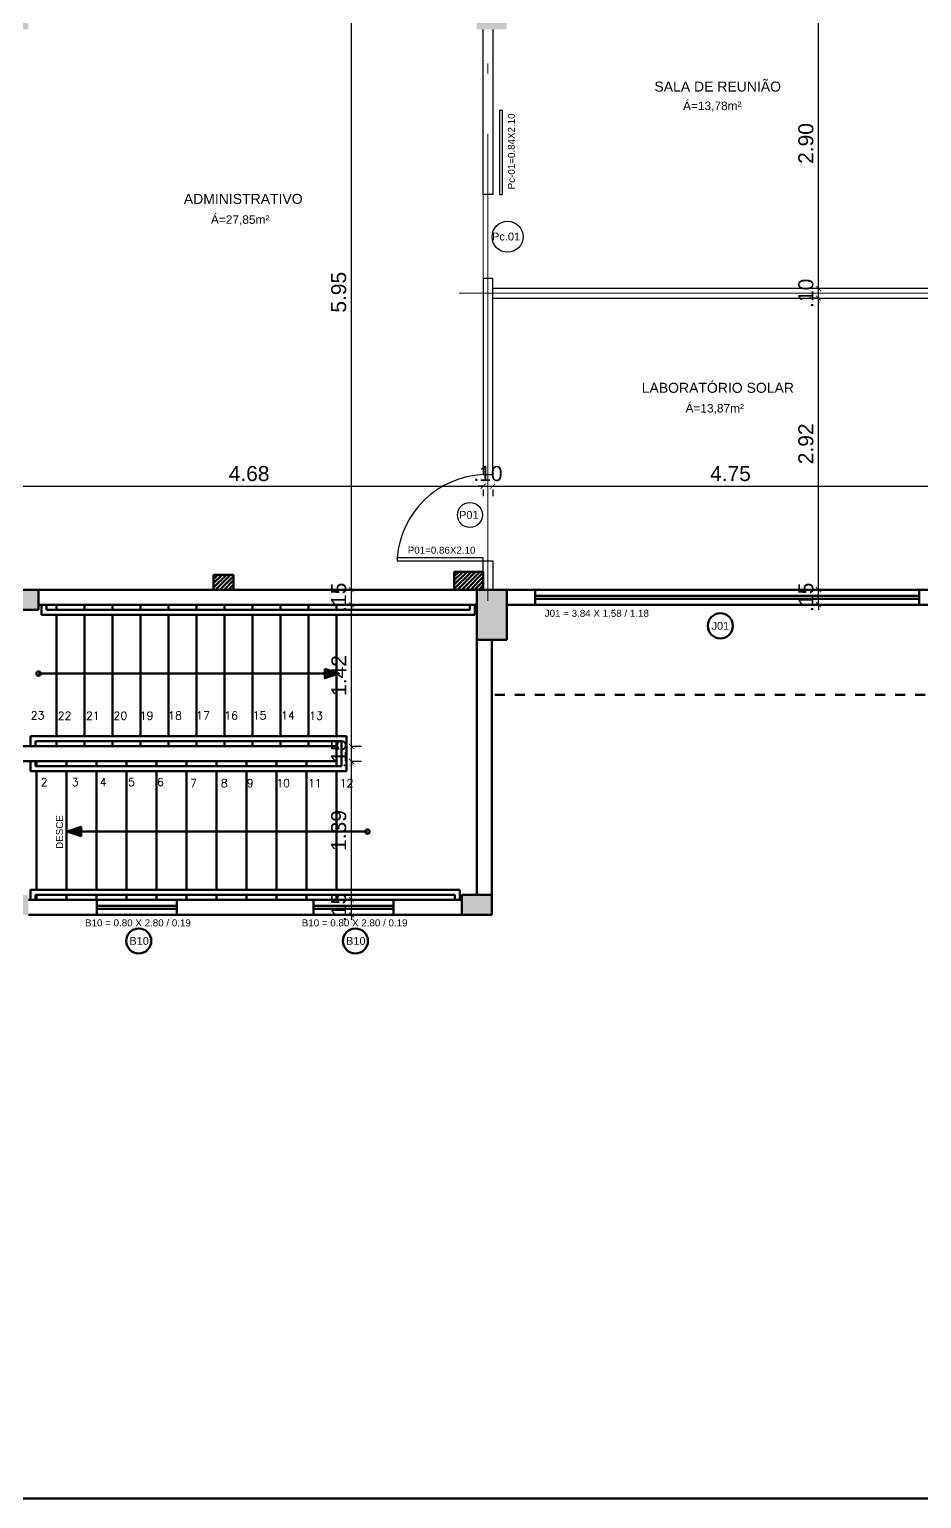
# Model space of a CAD drawing. Header units: metres. Extents: x -15851 to -15710, y 6781 to 6850.
# Drawn here: x -15734.55 to -15725.64, y 6781.3 to 6795.99 of the extents above; entities that cross this region are included whole.
import ezdxf

# ---------------------------------------------------------------- set-up
doc = ezdxf.new("R2010")
doc.units = ezdxf.units.M
doc.linetypes.add('ACAD_ISO06W100', pattern=[36, 24, -3, 0, -3, 0, -3, 0, -3])
doc.linetypes.add('HIDDEN', pattern=[0.375, 0.25, -0.125])
for name, color, linetype in [('ARCO', 1, 'Continuous'), ('Divisórias de Gesso Acartonado', 42, 'Continuous'), ('ESQUADRIAS', 2, 'Continuous'), ('Texto Esquadrias', 7, 'Continuous')]:
    doc.layers.add(name, color=color, linetype=linetype)
for name, color, linetype, lineweight in [('cota', 18, 'Continuous', 9), ('Eixo', 1, 'ACAD_ISO06W100', 0), ('parede', 8, 'Continuous', 80), ('PISO', 8, 'Continuous', 13)]:
    doc.layers.add(name, color=color, linetype=linetype, lineweight=lineweight)
doc.styles.add('AMBI', font='arial.ttf')
doc.styles.add('arial', font='arial.ttf')
doc.styles.add('romans', font='romans.shx')
doc.dimstyles.new('1-50', dxfattribs={"dimtxt": 0.15, "dimasz": 0.05, "dimexe": 0.1, "dimexo": 0.15, "dimgap": 0.05, "dimtad": 1, "dimzin": 4, "dimdsep": 46, "dimtxsty": 'arial', "dimblk": 'ARCHTICK', "dimcen": 0, "dimdle": 0.08, "dimclrd": 256, "dimclre": 256, "dimclrt": 256, "dimadec": 1, "dimazin": 0, "dimtfac": 1, "dimtix": 1, "dimtmove": 0, "dimatfit": 0, "dimldrblk": 'ARCHTICK', "dimfxl": 1, "dimtolj": 1, "dimarcsym": 0})

# ---------------------------------------------------------------- blocks, each defined once
blk = doc.blocks.new('asdf')
at = {"layer": 'parede'}
h = blk.add_hatch(color=256, dxfattribs=at)
h.paths.add_polyline_path([(-15936.644, 6790.387), (-15936.944, 6790.387), (-15936.944, 6789.887), (-15936.644, 6789.887)])
h.paths.add_polyline_path([(-15936.644, 6796.487), (-15936.944, 6796.487), (-15936.944, 6795.987), (-15936.644, 6795.987)])
h.paths.add_polyline_path([(-15936.644, 6802.717), (-15936.944, 6802.717), (-15936.944, 6802.217), (-15936.644, 6802.217)])
h.paths.add_polyline_path([(-15941.424, 6802.717), (-15941.724, 6802.717), (-15941.724, 6802.217), (-15941.424, 6802.217)])
h.paths.add_polyline_path([(-15941.424, 6796.487), (-15941.724, 6796.487), (-15941.724, 6795.987), (-15941.424, 6795.987)])
h.paths.add_polyline_path([(-15941.424, 6790.387), (-15941.724, 6790.387), (-15941.724, 6789.887), (-15941.424, 6789.887)])
h.paths.add_polyline_path([(-15941.574, 6787.337), (-15941.874, 6787.337), (-15941.874, 6787.137), (-15941.574, 6787.137)])
h.paths.add_polyline_path([(-15946.204, 6787.337), (-15946.504, 6787.337), (-15946.504, 6787.137), (-15946.204, 6787.137)])
h.paths.add_polyline_path([(-15948.894, 6787.337), (-15949.194, 6787.337), (-15949.194, 6787.137), (-15948.894, 6787.137)])
h.paths.add_polyline_path([(-15950.984, 6790.387), (-15951.284, 6790.387), (-15951.284, 6789.887), (-15950.984, 6789.887)])
h.paths.add_polyline_path([(-15955.764, 6790.387), (-15956.064, 6790.387), (-15956.064, 6790.237), (-15956.064, 6789.887), (-15955.764, 6789.887)])
h.paths.add_polyline_path([(-15960.544, 6790.387), (-15960.844, 6790.387), (-15960.844, 6789.887), (-15960.544, 6789.887)])
h.paths.add_polyline_path([(-15960.544, 6796.487), (-15960.844, 6796.487), (-15960.844, 6795.987), (-15960.544, 6795.987)])
h.paths.add_polyline_path([(-15955.764, 6796.487), (-15956.064, 6796.487), (-15956.064, 6795.987), (-15955.764, 6795.987)])
h.paths.add_polyline_path([(-15950.984, 6796.487), (-15951.284, 6796.487), (-15951.284, 6795.987), (-15950.984, 6795.987)])
h.paths.add_polyline_path([(-15946.204, 6796.487), (-15946.504, 6796.487), (-15946.504, 6795.987), (-15946.204, 6795.987)])
h.paths.add_polyline_path([(-15943.754, 6800.737), (-15944.054, 6800.737), (-15944.054, 6800.537), (-15943.754, 6800.537)])
h.paths.add_polyline_path([(-15946.319, 6802.717), (-15946.619, 6802.717), (-15946.619, 6802.217), (-15946.319, 6802.217)])
h.paths.add_polyline_path([(-15948.594, 6800.737), (-15948.894, 6800.737), (-15948.894, 6800.537), (-15948.594, 6800.537)])
h.paths.add_polyline_path([(-15953.434, 6800.737), (-15953.734, 6800.737), (-15953.734, 6800.537), (-15953.434, 6800.537)])
h.paths.add_polyline_path([(-15950.789, 6802.717), (-15951.089, 6802.717), (-15951.089, 6802.217), (-15950.789, 6802.217)])
h.paths.add_polyline_path([(-15955.764, 6802.717), (-15956.064, 6802.717), (-15956.064, 6802.217), (-15955.764, 6802.217)])
h.paths.add_polyline_path([(-15960.544, 6802.717), (-15960.844, 6802.717), (-15960.844, 6802.217), (-15960.544, 6802.217)])
h.paths.add_polyline_path([(-15955.414, 6806.167), (-15955.814, 6806.167), (-15955.814, 6805.967), (-15955.414, 6805.967)])
h.paths.add_polyline_path([(-15950.934, 6806.167), (-15951.334, 6806.167), (-15951.334, 6805.967), (-15950.934, 6805.967)])
h.paths.add_polyline_path([(-15946.154, 6806.167), (-15946.554, 6806.167), (-15946.554, 6805.967), (-15946.154, 6805.967)])
h.paths.add_polyline_path([(-15941.684, 6806.167), (-15942.084, 6806.167), (-15942.084, 6805.967), (-15941.684, 6805.967)])
blk.add_hatch(color=256, dxfattribs=at).paths.add_polyline_path([(-15946.104, 6790.387), (-15946.604, 6790.387), (-15946.604, 6790.187), (-15946.104, 6790.187)])
h = blk.add_hatch(color=256, dxfattribs=at)
h.dxf.hatch_style = 1
h.paths.add_polyline_path([(-15943.241, 6789.502), (-15943.101, 6789.549), (-15943.241, 6789.549)])
h.paths.add_polyline_path([(-15943.241, 6789.549), (-15943.101, 6789.549), (-15943.241, 6789.596)])
h = blk.add_hatch(color=256, dxfattribs=at)
h.dxf.hatch_style = 1
h.paths.add_polyline_path([(-15945.678, 6788.017), (-15945.818, 6787.97), (-15945.678, 6787.97)])
h.paths.add_polyline_path([(-15945.678, 6787.97), (-15945.818, 6787.97), (-15945.678, 6787.923)])
for p, q in [((-15944.354, 6790.537), (-15944.154, 6790.537)), ((-15944.354, 6790.387), (-15944.354, 6790.537)), ((-15944.154, 6790.537), (-15944.154, 6790.387)), ((-15941.659, 6790.567), (-15941.949, 6790.567)), ((-15941.949, 6790.567), (-15941.949, 6790.387)), ((-15941.659, 6790.387), (-15941.659, 6790.567)), ((-15946.104, 6790.387), (-15946.604, 6790.387)), ((-15946.339, 6790.387), (-15941.724, 6790.387)), ((-15946.104, 6790.187), (-15946.104, 6790.387)), ((-15944.154, 6790.387), (-15944.354, 6790.387)), ((-15941.949, 6790.387), (-15941.659, 6790.387)), ((-15941.424, 6790.387), (-15941.724, 6790.387)), ((-15941.724, 6790.387), (-15941.724, 6789.887)), ((-15941.424, 6789.887), (-15941.424, 6790.387)), ((-15941.424, 6790.387), (-15941.139, 6790.387)), ((-15941.424, 6790.237), (-15941.424, 6790.387)), ((-15941.139, 6790.387), (-15941.139, 6790.237)), ((-15941.139, 6790.237), (-15941.139, 6790.387)), ((-15941.139, 6790.387), (-15937.304, 6790.387)), ((-15937.304, 6790.327), (-15941.139, 6790.327)), ((-15941.139, 6790.327), (-15941.139, 6790.297)), ((-15937.304, 6790.387), (-15936.944, 6790.387)), ((-15937.304, 6790.237), (-15937.304, 6790.387)), ((-15937.304, 6790.387), (-15937.304, 6790.237)), ((-15937.304, 6790.297), (-15937.304, 6790.327)), ((-15946.604, 6790.187), (-15946.104, 6790.187)), ((-15941.724, 6790.237), (-15946.104, 6790.237)), ((-15946.074, 6790.237), (-15946.074, 6790.137)), ((-15946.024, 6790.237), (-15946.024, 6790.187)), ((-15946.024, 6790.187), (-15942.712, 6790.187)), ((-15945.924, 6790.187), (-15945.924, 6790.237)), ((-15945.644, 6790.187), (-15945.644, 6790.237)), ((-15945.364, 6790.187), (-15945.364, 6790.237)), ((-15945.084, 6790.187), (-15945.084, 6790.237)), ((-15944.804, 6790.187), (-15944.804, 6790.237)), ((-15944.524, 6790.187), (-15944.524, 6790.237)), ((-15944.524, 6790.187), (-15944.524, 6790.237)), ((-15944.244, 6790.187), (-15944.244, 6790.237)), ((-15943.964, 6790.187), (-15943.964, 6790.237)), ((-15943.684, 6790.187), (-15943.684, 6790.237)), ((-15943.404, 6790.187), (-15943.404, 6790.237)), ((-15943.124, 6790.187), (-15943.124, 6790.237)), ((-15942.712, 6790.187), (-15941.794, 6790.187)), ((-15941.794, 6790.187), (-15941.794, 6790.237)), ((-15941.744, 6790.137), (-15941.744, 6790.237)), ((-15941.139, 6790.237), (-15941.424, 6790.237)), ((-15941.139, 6790.297), (-15937.304, 6790.297)), ((-15937.304, 6790.237), (-15941.139, 6790.237)), ((-15936.944, 6790.237), (-15937.304, 6790.237)), ((-15946.074, 6790.137), (-15942.712, 6790.137)), ((-15945.924, 6788.922), (-15945.924, 6790.137)), ((-15945.644, 6788.922), (-15945.644, 6790.137)), ((-15945.364, 6788.922), (-15945.364, 6790.137)), ((-15945.084, 6788.922), (-15945.084, 6790.137)), ((-15944.804, 6788.922), (-15944.804, 6790.137)), ((-15944.524, 6788.922), (-15944.524, 6790.137)), ((-15944.244, 6788.922), (-15944.244, 6790.137)), ((-15943.964, 6788.922), (-15943.964, 6790.137)), ((-15943.684, 6788.922), (-15943.684, 6790.137)), ((-15943.404, 6788.922), (-15943.404, 6790.137)), ((-15943.124, 6788.922), (-15943.124, 6790.137)), ((-15942.712, 6790.137), (-15941.744, 6790.137)), ((-15941.724, 6789.887), (-15941.724, 6787.337)), ((-15941.724, 6789.887), (-15941.424, 6789.887)), ((-15941.574, 6789.887), (-15941.574, 6787.337)), ((-15946.103, 6789.549), (-15943.101, 6789.549)), ((-15946.184, 6788.823), (-15946.184, 6788.922)), ((-15946.184, 6788.922), (-15943.025, 6788.922)), ((-15946.134, 6788.822), (-15946.134, 6788.872)), ((-15946.134, 6788.872), (-15943.075, 6788.872)), ((-15945.924, 6788.822), (-15945.924, 6788.872)), ((-15945.644, 6788.822), (-15945.644, 6788.872)), ((-15945.364, 6788.822), (-15945.364, 6788.872)), ((-15945.084, 6788.822), (-15945.084, 6788.872)), ((-15944.804, 6788.822), (-15944.804, 6788.872)), ((-15944.524, 6788.822), (-15944.524, 6788.872)), ((-15944.244, 6788.822), (-15944.244, 6788.872)), ((-15943.964, 6788.822), (-15943.964, 6788.872)), ((-15943.684, 6788.822), (-15943.684, 6788.872)), ((-15943.404, 6788.822), (-15943.404, 6788.872)), ((-15943.124, 6788.822), (-15943.124, 6788.872)), ((-15943.075, 6788.872), (-15943.075, 6788.622)), ((-15943.025, 6788.922), (-15943.025, 6788.572)), ((-15946.314, 6788.822), (-15943.124, 6788.822)), ((-15943.124, 6788.822), (-15943.124, 6788.672)), ((-15943.124, 6788.672), (-15946.314, 6788.672)), ((-15946.184, 6788.572), (-15946.184, 6788.672)), ((-15943.025, 6788.572), (-15946.184, 6788.572)), ((-15946.134, 6788.622), (-15946.134, 6788.672)), ((-15943.075, 6788.622), (-15946.134, 6788.622)), ((-15946.124, 6788.672), (-15946.124, 6788.622)), ((-15946.124, 6788.572), (-15946.124, 6787.387)), ((-15945.824, 6788.672), (-15945.824, 6788.622)), ((-15945.824, 6788.572), (-15945.824, 6787.387)), ((-15945.524, 6788.672), (-15945.524, 6788.622)), ((-15945.524, 6788.572), (-15945.524, 6787.387)), ((-15945.224, 6788.672), (-15945.224, 6788.622)), ((-15945.224, 6788.572), (-15945.224, 6787.387)), ((-15944.924, 6788.672), (-15944.924, 6788.622)), ((-15944.924, 6788.572), (-15944.924, 6787.387)), ((-15944.624, 6788.672), (-15944.624, 6788.622)), ((-15944.624, 6788.572), (-15944.624, 6787.387)), ((-15944.324, 6788.672), (-15944.324, 6788.622)), ((-15944.324, 6788.572), (-15944.324, 6787.387)), ((-15944.024, 6788.672), (-15944.024, 6788.622)), ((-15944.024, 6788.572), (-15944.024, 6787.387)), ((-15943.724, 6788.672), (-15943.724, 6788.622)), ((-15943.724, 6788.572), (-15943.724, 6787.387)), ((-15943.424, 6788.672), (-15943.424, 6788.622)), ((-15943.424, 6788.572), (-15943.424, 6787.387)), ((-15943.124, 6788.672), (-15943.124, 6788.622)), ((-15943.124, 6788.572), (-15943.124, 6787.387)), ((-15942.817, 6787.97), (-15945.818, 6787.97)), ((-15946.184, 6787.287), (-15946.184, 6787.387)), ((-15946.184, 6787.387), (-15942.712, 6787.387)), ((-15942.712, 6787.387), (-15941.894, 6787.387)), ((-15941.894, 6787.387), (-15941.894, 6787.287)), ((-15945.521, 6787.287), (-15946.204, 6787.287)), ((-15946.134, 6787.287), (-15946.134, 6787.337)), ((-15946.134, 6787.337), (-15942.712, 6787.337)), ((-15946.124, 6787.337), (-15946.124, 6787.287)), ((-15946.124, 6787.337), (-15946.124, 6787.287)), ((-15945.824, 6787.337), (-15945.824, 6787.287)), ((-15945.824, 6787.337), (-15945.824, 6787.287)), ((-15945.524, 6787.337), (-15945.524, 6787.287)), ((-15945.524, 6787.337), (-15945.524, 6787.287)), ((-15945.521, 6787.287), (-15944.721, 6787.287)), ((-15945.521, 6787.137), (-15945.521, 6787.287)), ((-15945.224, 6787.337), (-15945.224, 6787.287)), ((-15945.224, 6787.337), (-15945.224, 6787.287)), ((-15944.924, 6787.337), (-15944.924, 6787.287)), ((-15944.924, 6787.337), (-15944.924, 6787.287)), ((-15943.356, 6787.287), (-15944.721, 6787.287)), ((-15944.721, 6787.287), (-15944.721, 6787.137)), ((-15944.624, 6787.337), (-15944.624, 6787.287)), ((-15944.324, 6787.337), (-15944.324, 6787.287)), ((-15944.024, 6787.337), (-15944.024, 6787.287)), ((-15943.724, 6787.337), (-15943.724, 6787.287)), ((-15943.424, 6787.337), (-15943.424, 6787.287)), ((-15943.356, 6787.287), (-15942.556, 6787.287)), ((-15943.356, 6787.137), (-15943.356, 6787.287)), ((-15943.124, 6787.337), (-15943.124, 6787.287)), ((-15942.712, 6787.337), (-15941.944, 6787.337)), ((-15941.874, 6787.287), (-15942.556, 6787.287)), ((-15942.556, 6787.287), (-15942.556, 6787.137)), ((-15941.944, 6787.337), (-15941.944, 6787.287)), ((-15941.574, 6787.337), (-15941.874, 6787.337)), ((-15941.874, 6787.337), (-15941.874, 6787.137)), ((-15941.574, 6787.137), (-15941.574, 6787.337)), ((-15946.204, 6787.137), (-15945.521, 6787.137)), ((-15944.721, 6787.137), (-15945.521, 6787.137)), ((-15944.721, 6787.137), (-15943.356, 6787.137)), ((-15942.556, 6787.137), (-15943.356, 6787.137)), ((-15942.556, 6787.137), (-15941.874, 6787.137)), ((-15941.874, 6787.137), (-15941.574, 6787.137))]:
    blk.add_line(p, q, dxfattribs=at)
at = {"layer": 'parede', "linetype": 'Continuous'}
for p, q in [((-15944.354, 6790.537), (-15944.353, 6790.537)), ((-15944.354, 6790.494), (-15944.31, 6790.537)), ((-15944.354, 6790.452), (-15944.268, 6790.537)), ((-15944.354, 6790.409), (-15944.225, 6790.537)), ((-15944.333, 6790.387), (-15944.183, 6790.537)), ((-15944.291, 6790.387), (-15944.154, 6790.524)), ((-15944.248, 6790.387), (-15944.154, 6790.482)), ((-15941.949, 6790.566), (-15941.947, 6790.567)), ((-15941.949, 6790.523), (-15941.904, 6790.567)), ((-15941.949, 6790.481), (-15941.862, 6790.567)), ((-15941.949, 6790.438), (-15941.82, 6790.567)), ((-15941.949, 6790.396), (-15941.777, 6790.567)), ((-15941.915, 6790.387), (-15941.735, 6790.567)), ((-15941.872, 6790.387), (-15941.692, 6790.567)), ((-15941.83, 6790.387), (-15941.659, 6790.559)), ((-15941.787, 6790.387), (-15941.659, 6790.516)), ((-15941.745, 6790.387), (-15941.659, 6790.474)), ((-15944.206, 6790.387), (-15944.154, 6790.44)), ((-15944.163, 6790.387), (-15944.154, 6790.397)), ((-15941.703, 6790.387), (-15941.659, 6790.431)), ((-15941.66, 6790.387), (-15941.659, 6790.389))]:
    blk.add_line(p, q, dxfattribs=at)
at = {"layer": 'parede', "linetype": 'HIDDEN', "ltscale": 0.15}
blk.add_line((-15936.644, 6789.337), (-15941.574, 6789.337), dxfattribs=at)
at = {"layer": 'parede', "linetype": 'ByBlock', "ltscale": 0.15}
for p, q in [((-15944.721, 6787.227), (-15945.521, 6787.227)), ((-15945.521, 6787.227), (-15945.521, 6787.197)), ((-15944.721, 6787.197), (-15944.721, 6787.227)), ((-15942.556, 6787.227), (-15943.356, 6787.227)), ((-15943.356, 6787.227), (-15943.356, 6787.197)), ((-15942.556, 6787.197), (-15942.556, 6787.227)), ((-15945.521, 6787.197), (-15944.721, 6787.197)), ((-15943.356, 6787.197), (-15942.556, 6787.197))]:
    blk.add_line(p, q, dxfattribs=at)
at = {"layer": 'parede'}
for points in [[(-15943.241, 6789.596), (-15943.101, 6789.549), (-15943.241, 6789.502)], [(-15945.678, 6787.923), (-15945.818, 6787.97), (-15945.678, 6788.017)]]:
    blk.add_lwpolyline(points, close=True, dxfattribs=at)
for centre, radius in [((-15939.29, 6790.026), 0.125), ((-15946.103, 6789.549), 0.0216), ((-15942.817, 6787.97), 0.0216), ((-15945.101, 6786.876), 0.125), ((-15942.936, 6786.876), 0.125)]:
    blk.add_circle(centre, radius, dxfattribs=at)
for s, height, style, p in [('SALA DE REUNIÃO', 0.1, 'AMBI', (-15939.949, 6795.366)), ('Á=13,78m²', 0.085, 'AMBI', (-15939.663, 6795.181)), ('ADMINISTRATIVO', 0.1, 'AMBI', (-15944.651, 6794.243)), ('Á=27,85m²', 0.085, 'AMBI', (-15944.38, 6794.044)), ('LABORATÓRIO SOLAR', 0.1, 'AMBI', (-15940.076, 6792.355)), ('Á=13,87m²', 0.085, 'AMBI', (-15939.638, 6792.158)), ('23', 0.08, 'romans', (-15946.181, 6789.091)), ('22', 0.08, 'romans', (-15945.911, 6789.088)), ('21', 0.08, 'romans', (-15945.629, 6789.088)), ('20', 0.08, 'romans', (-15945.354, 6789.088)), ('19', 0.08, 'romans', (-15945.092, 6789.088)), ('18', 0.08, 'romans', (-15944.807, 6789.09)), ('17', 0.08, 'romans', (-15944.528, 6789.091)), ('16', 0.08, 'romans', (-15944.247, 6789.09)), ('15', 0.08, 'romans', (-15943.963, 6789.091)), ('14', 0.08, 'romans', (-15943.678, 6789.09)), ('13', 0.08, 'romans', (-15943.399, 6789.088)), ('2', 0.08, 'romans', (-15946.081, 6788.425)), ('3', 0.08, 'romans', (-15945.77, 6788.425)), ('4', 0.08, 'romans', (-15945.492, 6788.425)), ('5', 0.08, 'romans', (-15945.209, 6788.425)), ('6', 0.08, 'romans', (-15944.919, 6788.425)), ('7', 0.08, 'romans', (-15944.588, 6788.414)), ('8', 0.08, 'romans', (-15944.281, 6788.414)), ('9', 0.08, 'romans', (-15944.023, 6788.414)), ('10', 0.08, 'romans', (-15943.727, 6788.414)), ('11', 0.08, 'romans', (-15943.41, 6788.414)), ('12', 0.08, 'romans', (-15943.093, 6788.414)), ('B10 = 0.80 X 2.80 / 0.19', 0.07, 'AMBI', (-15945.638, 6787.022)), ('B10 = 0.80 X 2.80 / 0.19', 0.07, 'AMBI', (-15943.473, 6787.022))]:
    blk.add_text(s, height=height, dxfattribs=dict(at, style=style)).set_placement(p)
at = {"layer": 'parede', "style": 'AMBI'}
for s, height, rotation, p in [('J01 = 3.84 X 1.58 / 1.18', 0.07, 360, (-15941.045, 6790.116)), ('J01', 0.0783, 360, (-15939.378, 6789.987)), ('DESCE', 0.07, 90, (-15945.858, 6787.797)), ('B10', 0.0783, 360, (-15945.195, 6786.838)), ('B10', 0.0783, 360, (-15943.03, 6786.838))]:
    blk.add_text(s, height=height, rotation=rotation, dxfattribs=at).set_placement(p)
blk = doc.blocks.new('_ArchTick')
at = {"color": 0, "linetype": 'ByBlock', "const_width": 0.15}
blk.add_lwpolyline([(-0.5, -0.5), (0.5, 0.5)], dxfattribs=at)
blk = doc.blocks.new('*D307')
at = {"layer": 'cota', "lineweight": -2, "transparency": 16777216}
for p, q in [((-15726.686, 6790.387), (-15726.766, 6790.387)), ((-15726.666, 6790.387), (-15726.666, 6790.437)), ((-15726.666, 6790.237), (-15726.666, 6790.387)), ((-15726.686, 6790.237), (-15726.766, 6790.237)), ((-15726.666, 6790.237), (-15726.666, 6790.187))]:
    blk.add_line(p, q, dxfattribs=at)
at = {"layer": 'Defpoints', "color": 0, "transparency": 16777216}
for p in [(-15726.666, 6790.387), (-15726.536, 6790.387), (-15726.536, 6790.237)]:
    blk.add_point(p, dxfattribs=at)
at = {"layer": 'cota', "lineweight": -2, "transparency": 16777216, "xscale": 0.05, "yscale": 0.05, "zscale": 0.05}
for p, rotation in [((-15726.666, 6790.387), 270), ((-15726.666, 6790.237), 90)]:
    blk.add_blockref('_ArchTick', p, dxfattribs=dict(at, rotation=rotation))
at = {"layer": 'cota', "transparency": 16777216, "insert": (-15726.792, 6790.312), "char_height": 0.15, "attachment_point": 5, "rotation": 90, "style": 'arial'}
blk.add_mtext('\\A1;.15', dxfattribs=at)
blk = doc.blocks.new('*D308')
at = {"layer": 'cota', "lineweight": -2, "transparency": 16777216}
for p, q in [((-15726.686, 6793.302), (-15726.766, 6793.302)), ((-15726.666, 6790.307), (-15726.666, 6793.382)), ((-15726.686, 6790.387), (-15726.766, 6790.387))]:
    blk.add_line(p, q, dxfattribs=at)
at = {"layer": 'Defpoints', "color": 0, "transparency": 16777216}
for p in [(-15726.666, 6793.302), (-15726.536, 6793.302), (-15726.536, 6790.387)]:
    blk.add_point(p, dxfattribs=at)
at = {"layer": 'cota', "lineweight": -2, "transparency": 16777216, "xscale": 0.05, "yscale": 0.05, "zscale": 0.05}
for p, rotation in [((-15726.666, 6793.302), 90), ((-15726.666, 6790.387), 270)]:
    blk.add_blockref('_ArchTick', p, dxfattribs=dict(at, rotation=rotation))
at = {"layer": 'cota', "transparency": 16777216, "insert": (-15726.792, 6791.845), "char_height": 0.15, "attachment_point": 5, "rotation": 90, "style": 'arial'}
blk.add_mtext('\\A1;2.92', dxfattribs=at)
blk = doc.blocks.new('*D309')
at = {"layer": 'cota', "lineweight": -2, "transparency": 16777216}
for p, q in [((-15726.686, 6793.397), (-15726.766, 6793.397)), ((-15726.666, 6793.397), (-15726.666, 6793.447)), ((-15726.666, 6793.302), (-15726.666, 6793.397)), ((-15726.686, 6793.302), (-15726.766, 6793.302)), ((-15726.666, 6793.302), (-15726.666, 6793.252))]:
    blk.add_line(p, q, dxfattribs=at)
at = {"layer": 'Defpoints', "color": 0, "transparency": 16777216}
for p in [(-15726.666, 6793.397), (-15726.536, 6793.397), (-15726.536, 6793.302)]:
    blk.add_point(p, dxfattribs=at)
at = {"layer": 'cota', "lineweight": -2, "transparency": 16777216, "xscale": 0.05, "yscale": 0.05, "zscale": 0.05}
for p, rotation in [((-15726.666, 6793.397), 270), ((-15726.666, 6793.302), 90)]:
    blk.add_blockref('_ArchTick', p, dxfattribs=dict(at, rotation=rotation))
at = {"layer": 'cota', "transparency": 16777216, "insert": (-15726.792, 6793.35), "char_height": 0.15, "attachment_point": 5, "rotation": 90, "style": 'arial'}
blk.add_mtext('\\A1;.10', dxfattribs=at)
blk = doc.blocks.new('*D310')
at = {"layer": 'cota', "lineweight": -2, "transparency": 16777216}
for p, q in [((-15726.666, 6793.317), (-15726.666, 6796.377)), ((-15726.686, 6796.297), (-15726.766, 6796.297)), ((-15726.686, 6793.397), (-15726.766, 6793.397))]:
    blk.add_line(p, q, dxfattribs=at)
at = {"layer": 'Defpoints', "color": 0, "transparency": 16777216}
for p in [(-15726.666, 6796.297), (-15726.536, 6796.297), (-15726.536, 6793.397)]:
    blk.add_point(p, dxfattribs=at)
at = {"layer": 'cota', "lineweight": -2, "transparency": 16777216, "xscale": 0.05, "yscale": 0.05, "zscale": 0.05}
for p, rotation in [((-15726.666, 6796.297), 90), ((-15726.666, 6793.397), 270)]:
    blk.add_blockref('_ArchTick', p, dxfattribs=dict(at, rotation=rotation))
at = {"layer": 'cota', "transparency": 16777216, "insert": (-15726.792, 6794.847), "char_height": 0.15, "attachment_point": 5, "rotation": 90, "style": 'arial'}
blk.add_mtext('\\A1;2.90', dxfattribs=at)
blk = doc.blocks.new('*D318')
at = {"layer": 'cota', "lineweight": -2, "transparency": 16777216}
for p, q in [((-15731.42, 6787.287), (-15731.433, 6787.287)), ((-15731.333, 6787.287), (-15731.333, 6787.337)), ((-15731.333, 6787.137), (-15731.333, 6787.287)), ((-15731.42, 6787.137), (-15731.433, 6787.137)), ((-15731.333, 6787.137), (-15731.333, 6787.087))]:
    blk.add_line(p, q, dxfattribs=at)
at = {"layer": 'Defpoints', "color": 0, "transparency": 16777216}
for p in [(-15731.333, 6787.287), (-15731.27, 6787.287), (-15731.27, 6787.137)]:
    blk.add_point(p, dxfattribs=at)
at = {"layer": 'cota', "lineweight": -2, "transparency": 16777216, "xscale": 0.05, "yscale": 0.05, "zscale": 0.05}
for p, rotation in [((-15731.333, 6787.287), 270), ((-15731.333, 6787.137), 90)]:
    blk.add_blockref('_ArchTick', p, dxfattribs=dict(at, rotation=rotation))
at = {"layer": 'cota', "transparency": 16777216, "insert": (-15731.46, 6787.212), "char_height": 0.15, "attachment_point": 5, "rotation": 90, "style": 'arial'}
blk.add_mtext('\\A1;.15', dxfattribs=at)
blk = doc.blocks.new('*D390')
at = {"layer": 'cota', "lineweight": -2, "transparency": 16777216}
for p, q in [((-15731.333, 6787.207), (-15731.333, 6788.752)), ((-15731.331, 6788.672), (-15731.233, 6788.672)), ((-15731.42, 6787.287), (-15731.433, 6787.287))]:
    blk.add_line(p, q, dxfattribs=at)
at = {"layer": 'Defpoints', "color": 0, "transparency": 16777216}
for p in [(-15731.481, 6788.672), (-15731.333, 6788.672), (-15731.27, 6787.287)]:
    blk.add_point(p, dxfattribs=at)
at = {"layer": 'cota', "lineweight": -2, "transparency": 16777216, "xscale": 0.05, "yscale": 0.05, "zscale": 0.05}
for p, rotation in [((-15731.333, 6788.672), 90), ((-15731.333, 6787.287), 270)]:
    blk.add_blockref('_ArchTick', p, dxfattribs=dict(at, rotation=rotation))
at = {"layer": 'cota', "transparency": 16777216, "insert": (-15731.46, 6787.98), "char_height": 0.15, "attachment_point": 5, "rotation": 90, "style": 'arial'}
blk.add_mtext('\\A1;1.39', dxfattribs=at)
blk = doc.blocks.new('*D391')
at = {"layer": 'cota', "lineweight": -2, "transparency": 16777216}
for p, q in [((-15731.333, 6788.822), (-15731.333, 6788.872)), ((-15731.333, 6788.672), (-15731.333, 6788.822)), ((-15731.331, 6788.822), (-15731.233, 6788.822)), ((-15731.333, 6788.672), (-15731.333, 6788.622)), ((-15731.331, 6788.672), (-15731.233, 6788.672))]:
    blk.add_line(p, q, dxfattribs=at)
at = {"layer": 'Defpoints', "color": 0, "transparency": 16777216}
for p in [(-15731.481, 6788.822), (-15731.333, 6788.822), (-15731.481, 6788.672)]:
    blk.add_point(p, dxfattribs=at)
at = {"layer": 'cota', "lineweight": -2, "transparency": 16777216, "xscale": 0.05, "yscale": 0.05, "zscale": 0.05}
for p, rotation in [((-15731.333, 6788.822), 270), ((-15731.333, 6788.672), 90)]:
    blk.add_blockref('_ArchTick', p, dxfattribs=dict(at, rotation=rotation))
at = {"layer": 'cota', "transparency": 16777216, "insert": (-15731.46, 6788.747), "char_height": 0.15, "attachment_point": 5, "rotation": 90, "style": 'arial'}
blk.add_mtext('\\A1;.15', dxfattribs=at)
blk = doc.blocks.new('*D392')
at = {"layer": 'cota', "lineweight": -2, "transparency": 16777216}
for p, q in [((-15731.333, 6788.742), (-15731.333, 6790.317)), ((-15731.331, 6790.237), (-15731.233, 6790.237)), ((-15731.331, 6788.822), (-15731.233, 6788.822))]:
    blk.add_line(p, q, dxfattribs=at)
at = {"layer": 'Defpoints', "color": 0, "transparency": 16777216}
for p in [(-15731.481, 6790.237), (-15731.333, 6790.237), (-15731.481, 6788.822)]:
    blk.add_point(p, dxfattribs=at)
at = {"layer": 'cota', "lineweight": -2, "transparency": 16777216, "xscale": 0.05, "yscale": 0.05, "zscale": 0.05}
for p, rotation in [((-15731.333, 6790.237), 90), ((-15731.333, 6788.822), 270)]:
    blk.add_blockref('_ArchTick', p, dxfattribs=dict(at, rotation=rotation))
at = {"layer": 'cota', "transparency": 16777216, "insert": (-15731.458, 6789.53), "char_height": 0.15, "attachment_point": 5, "rotation": 90, "style": 'arial'}
blk.add_mtext('\\A1;1.42', dxfattribs=at)
blk = doc.blocks.new('*D393')
at = {"layer": 'cota', "lineweight": -2, "transparency": 16777216}
for p, q in [((-15731.42, 6790.387), (-15731.433, 6790.387)), ((-15731.333, 6790.387), (-15731.333, 6790.437)), ((-15731.333, 6790.237), (-15731.333, 6790.387)), ((-15731.333, 6790.237), (-15731.333, 6790.187)), ((-15731.331, 6790.237), (-15731.233, 6790.237))]:
    blk.add_line(p, q, dxfattribs=at)
at = {"layer": 'Defpoints', "color": 0, "transparency": 16777216}
for p in [(-15731.333, 6790.387), (-15731.27, 6790.387), (-15731.481, 6790.237)]:
    blk.add_point(p, dxfattribs=at)
at = {"layer": 'cota', "lineweight": -2, "transparency": 16777216, "xscale": 0.05, "yscale": 0.05, "zscale": 0.05}
for p, rotation in [((-15731.333, 6790.387), 270), ((-15731.333, 6790.237), 90)]:
    blk.add_blockref('_ArchTick', p, dxfattribs=dict(at, rotation=rotation))
at = {"layer": 'cota', "transparency": 16777216, "insert": (-15731.46, 6790.312), "char_height": 0.15, "attachment_point": 5, "rotation": 90, "style": 'arial'}
blk.add_mtext('\\A1;.15', dxfattribs=at)
blk = doc.blocks.new('*D319')
at = {"layer": 'cota', "lineweight": -2, "transparency": 16777216}
for p, q in [((-15731.42, 6796.332), (-15731.433, 6796.332)), ((-15731.333, 6790.307), (-15731.333, 6796.412)), ((-15731.42, 6790.387), (-15731.433, 6790.387))]:
    blk.add_line(p, q, dxfattribs=at)
at = {"layer": 'Defpoints', "color": 0, "transparency": 16777216}
for p in [(-15731.333, 6796.332), (-15731.27, 6796.332), (-15731.27, 6790.387)]:
    blk.add_point(p, dxfattribs=at)
at = {"layer": 'cota', "lineweight": -2, "transparency": 16777216, "xscale": 0.05, "yscale": 0.05, "zscale": 0.05}
for p, rotation in [((-15731.333, 6796.332), 90), ((-15731.333, 6790.387), 270)]:
    blk.add_blockref('_ArchTick', p, dxfattribs=dict(at, rotation=rotation))
at = {"layer": 'cota', "transparency": 16777216, "insert": (-15731.46, 6793.36), "char_height": 0.15, "attachment_point": 5, "rotation": 90, "style": 'arial'}
blk.add_mtext('\\A1;5.95', dxfattribs=at)
blk = doc.blocks.new('*D416')
at = {"layer": 'cota', "lineweight": -2, "transparency": 16777216}
for p, q in [((-15734.776, 6791.421), (-15729.936, 6791.421)), ((-15730.016, 6791.387), (-15730.016, 6791.321)), ((-15734.696, 6791.282), (-15734.696, 6791.321))]:
    blk.add_line(p, q, dxfattribs=at)
at = {"layer": 'Defpoints', "color": 0, "transparency": 16777216}
for p in [(-15730.016, 6791.537), (-15734.696, 6791.432), (-15730.016, 6791.421)]:
    blk.add_point(p, dxfattribs=at)
at = {"layer": 'cota', "lineweight": -2, "transparency": 16777216, "xscale": 0.05, "yscale": 0.05, "zscale": 0.05, "rotation": 180}
blk.add_blockref('_ArchTick', (-15734.696, 6791.421), dxfattribs=at)
at = {"layer": 'cota', "lineweight": -2, "transparency": 16777216, "xscale": 0.05, "yscale": 0.05, "zscale": 0.05}
blk.add_blockref('_ArchTick', (-15730.016, 6791.421), dxfattribs=at)
at = {"layer": 'cota', "transparency": 16777216, "insert": (-15732.356, 6791.547), "char_height": 0.15, "attachment_point": 5, "style": 'arial'}
blk.add_mtext('\\A1;4.68', dxfattribs=at)
blk = doc.blocks.new('*D417')
at = {"layer": 'cota', "lineweight": -2, "transparency": 16777216}
for p, q in [((-15730.016, 6791.421), (-15730.066, 6791.421)), ((-15730.016, 6791.421), (-15729.921, 6791.421)), ((-15730.016, 6791.387), (-15730.016, 6791.321)), ((-15729.921, 6791.421), (-15729.871, 6791.421)), ((-15729.921, 6791.387), (-15729.921, 6791.321))]:
    blk.add_line(p, q, dxfattribs=at)
at = {"layer": 'Defpoints', "color": 0, "transparency": 16777216}
for p in [(-15730.016, 6791.537), (-15729.921, 6791.537), (-15729.921, 6791.421)]:
    blk.add_point(p, dxfattribs=at)
at = {"layer": 'cota', "lineweight": -2, "transparency": 16777216, "xscale": 0.05, "yscale": 0.05, "zscale": 0.05}
blk.add_blockref('_ArchTick', (-15730.016, 6791.421), dxfattribs=at)
at = {"layer": 'cota', "lineweight": -2, "transparency": 16777216, "xscale": 0.05, "yscale": 0.05, "zscale": 0.05, "rotation": 180}
blk.add_blockref('_ArchTick', (-15729.921, 6791.421), dxfattribs=at)
at = {"layer": 'cota', "transparency": 16777216, "insert": (-15729.969, 6791.547), "char_height": 0.15, "attachment_point": 5, "style": 'arial'}
blk.add_mtext('\\A1;.10', dxfattribs=at)
blk = doc.blocks.new('*D418')
at = {"layer": 'cota', "lineweight": -2, "transparency": 16777216}
for p, q in [((-15725.171, 6791.481), (-15725.171, 6791.521)), ((-15730.001, 6791.421), (-15725.091, 6791.421)), ((-15729.921, 6791.387), (-15729.921, 6791.321))]:
    blk.add_line(p, q, dxfattribs=at)
at = {"layer": 'Defpoints', "color": 0, "transparency": 16777216}
for p in [(-15729.921, 6791.537), (-15725.171, 6791.421), (-15725.171, 6791.331)]:
    blk.add_point(p, dxfattribs=at)
at = {"layer": 'cota', "lineweight": -2, "transparency": 16777216, "xscale": 0.05, "yscale": 0.05, "zscale": 0.05, "rotation": 180}
blk.add_blockref('_ArchTick', (-15729.921, 6791.421), dxfattribs=at)
at = {"layer": 'cota', "lineweight": -2, "transparency": 16777216, "xscale": 0.05, "yscale": 0.05, "zscale": 0.05}
blk.add_blockref('_ArchTick', (-15725.171, 6791.421), dxfattribs=at)
at = {"layer": 'cota', "transparency": 16777216, "insert": (-15727.546, 6791.547), "char_height": 0.15, "attachment_point": 5, "style": 'arial'}
blk.add_mtext('\\A1;4.75', dxfattribs=at)

msp = doc.modelspace()

# ---------------------------------------------------------------- linework, layer by layer
at = {"layer": 'ARCO'}
msp.add_arc((-15729.976, 6790.635), 0.903, 92.5392, 175.4268, dxfattribs=at)
at = {"layer": 'Divisórias de Gesso Acartonado'}
for points in [[(-15729.921, 6795.987), (-15729.921, 6794.337), (-15730.016, 6794.337), (-15730.016, 6795.987)], [(-15729.921, 6793.302), (-15725.171, 6793.302), (-15725.171, 6793.397), (-15729.921, 6793.397)], [(-15730.016, 6790.387), (-15730.016, 6790.677), (-15729.921, 6790.677), (-15729.921, 6790.387)]]:
    msp.add_lwpolyline(points, dxfattribs=at)
msp.add_lwpolyline([(-15730.016, 6793.497), (-15730.016, 6791.537), (-15729.921, 6791.537), (-15729.921, 6793.497)], close=True, dxfattribs=at)
at = {"layer": 'Eixo', "ltscale": 0.2}
for p, q in [((-15729.969, 6802.445), (-15729.969, 6790.276)), ((-15730.257, 6793.35), (-15724.988, 6793.35)), ((-15739.714, 6791.805), (-15734.483, 6791.805))]:
    msp.add_line(p, q, dxfattribs=at)
at = {"layer": 'ESQUADRIAS'}
for points in [[(-15729.824, 6794.337), (-15729.824, 6795.177), (-15729.854, 6795.177), (-15729.854, 6794.337)], [(-15730.016, 6790.707), (-15730.876, 6790.707), (-15730.876, 6790.677), (-15730.016, 6790.677)]]:
    msp.add_lwpolyline(points, close=True, dxfattribs=at)
at = {"layer": 'parede', "color": 1, "linetype": 'ByBlock'}
msp.add_lwpolyline([(-15756.578, 6781.303), (-15709.565, 6781.303), (-15709.565, 6843.621), (-15756.578, 6843.621)], close=True, dxfattribs=at)
at = {"layer": 'PISO'}
msp.add_line((-15730.016, 6794.337), (-15730.016, 6793.497), dxfattribs=at)
at = {"layer": 'Texto Esquadrias'}
for centre, radius in [((-15729.773, 6793.915), 0.155), ((-15730.149, 6791.134), 0.125)]:
    msp.add_circle(centre, radius, dxfattribs=at)

# ---------------------------------------------------------------- block references
at = {"layer": 'parede'}
msp.add_blockref('asdf', (211.643, 0), dxfattribs=at)

# ---------------------------------------------------------------- texts
at = {"layer": 'Texto Esquadrias', "insert": (-15729.77, 6794.389), "char_height": 0.07, "width": 0.77381, "attachment_point": 1, "rotation": 90, "style": 'AMBI'}
msp.add_mtext('Pc-01=0.84X2.10', dxfattribs=at)
at = {"layer": 'Texto Esquadrias', "style": 'AMBI'}
for s, insert, char_height, width, attachment_point in [('Pc.01', (-15729.648, 6793.956), 0.0783, 1.16629, 3), ('P01', (-15730.063, 6791.174), 0.0783, 1.16629, 3), ('P01=0.86X2.10', (-15730.771, 6790.817), 0.07, 0.69701, 1)]:
    msp.add_mtext(s, dxfattribs=dict(at, insert=insert, char_height=char_height, width=width, attachment_point=attachment_point))

# ---------------------------------------------------------------- dimensions: what is measured, and where the dimension line sits
at = {"layer": 'cota'}
for base, p1, p2, picture, middle in [((-15731.332922464, 6796.332479817), (-15731.270499442, 6790.387479817), (-15731.270499442, 6796.332479817), '*D319', (-15731.459508412, 6793.359979817)), ((-15726.666, 6796.297), (-15726.536, 6793.397), (-15726.536, 6796.297), '*D310', (-15726.792, 6794.847)), ((-15726.665706105, 6793.397479817), (-15726.536492238, 6793.302479817), (-15726.536492238, 6793.397479817), '*D309', (-15726.792292053, 6793.349979817)), ((-15726.665706105, 6793.302479817), (-15726.536492238, 6790.387479817), (-15726.536492238, 6793.302479817), '*D308', (-15726.792292053, 6791.844979817)), ((-15731.333, 6790.387), (-15731.481, 6790.237), (-15731.27, 6790.387), '*D393', (-15731.46, 6790.312)), ((-15731.332922464, 6790.237479817), (-15731.481088308, 6788.822479817), (-15731.481088308, 6790.237479817), '*D392', (-15731.458229421, 6789.529979817)), ((-15731.333, 6788.822), (-15731.481, 6788.672), (-15731.481, 6788.822), '*D391', (-15731.46, 6788.747)), ((-15731.332922464, 6788.672479817), (-15731.270499442, 6787.287479817), (-15731.481088308, 6788.672479817), '*D390', (-15731.459559571, 6787.979979817))]:
    dim = msp.add_linear_dim(base=base, p1=p1, p2=p2, angle=90, dimstyle='1-50', override={"dimtmove": 1}, dxfattribs=at)
    dim.commit()
    dim.dimension.update_dxf_attribs({"geometry": picture, "text_midpoint": middle})
for base, p1, p2, picture, middle in [((-15730.016, 6791.421), (-15734.696, 6791.432), (-15730.016, 6791.537), '*D416', (-15732.356, 6791.547)), ((-15729.921088308, 6791.420821875), (-15730.016088308, 6791.537479817), (-15729.921088308, 6791.537479817), '*D417', (-15729.968588308, 6791.547407823)), ((-15725.171, 6791.421), (-15729.921, 6791.537), (-15725.171, 6791.331), '*D418', (-15727.546, 6791.547))]:
    dim = msp.add_linear_dim(base=base, p1=p1, p2=p2, dimstyle='1-50', override={"dimtmove": 1}, dxfattribs=at)
    dim.commit()
    dim.dimension.update_dxf_attribs({"geometry": picture, "text_midpoint": middle})
for base, p1, p2, picture, middle in [((-15726.666, 6790.387), (-15726.536, 6790.237), (-15726.536, 6790.387), '*D307', (-15726.792, 6790.312)), ((-15731.333, 6787.287), (-15731.27, 6787.137), (-15731.27, 6787.287), '*D318', (-15731.46, 6787.212))]:
    dim = msp.add_linear_dim(base=base, p1=p1, p2=p2, angle=90, dimstyle='1-50', dxfattribs=at)
    dim.commit()
    dim.dimension.update_dxf_attribs({"geometry": picture, "text_midpoint": middle})

doc.saveas('drawing.dxf')
